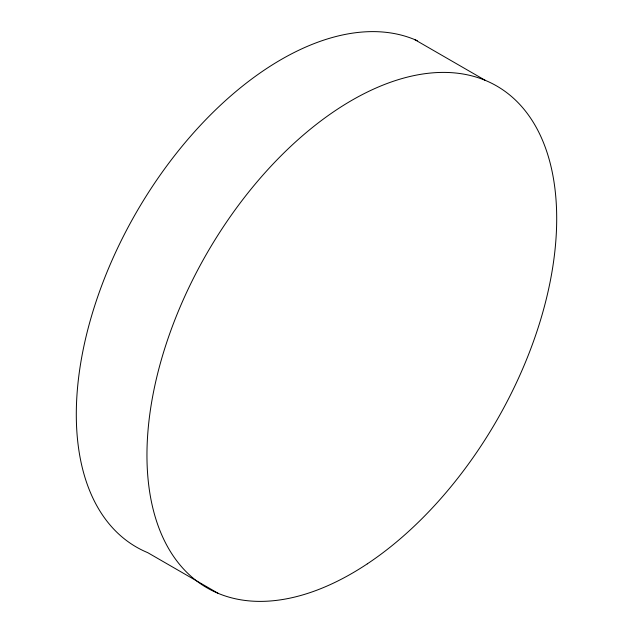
<?xml version="1.0" encoding="UTF-8"?>
<svg xmlns="http://www.w3.org/2000/svg" width="633" height="633" viewBox="0 0 633 633"><rect width="100%" height="100%" fill="white"/><g stroke="black" fill="none" stroke-linecap="round" stroke-linejoin="round"><path stroke-width="0.95" d="M414.67 39.578L485.313 80.367M218.33 593.422L147.687 552.633A289.732 167.278 -60 0 1 126.924 229.47A289.732 167.278 -60 0 1 417.337 40.734M367.322 563.837A289.732 167.278 -60 0 0 520.991 105.782A289.732 167.278 -60 0 0 167.159 341.068A289.732 167.278 -60 0 0 367.322 563.837"/></g></svg>
